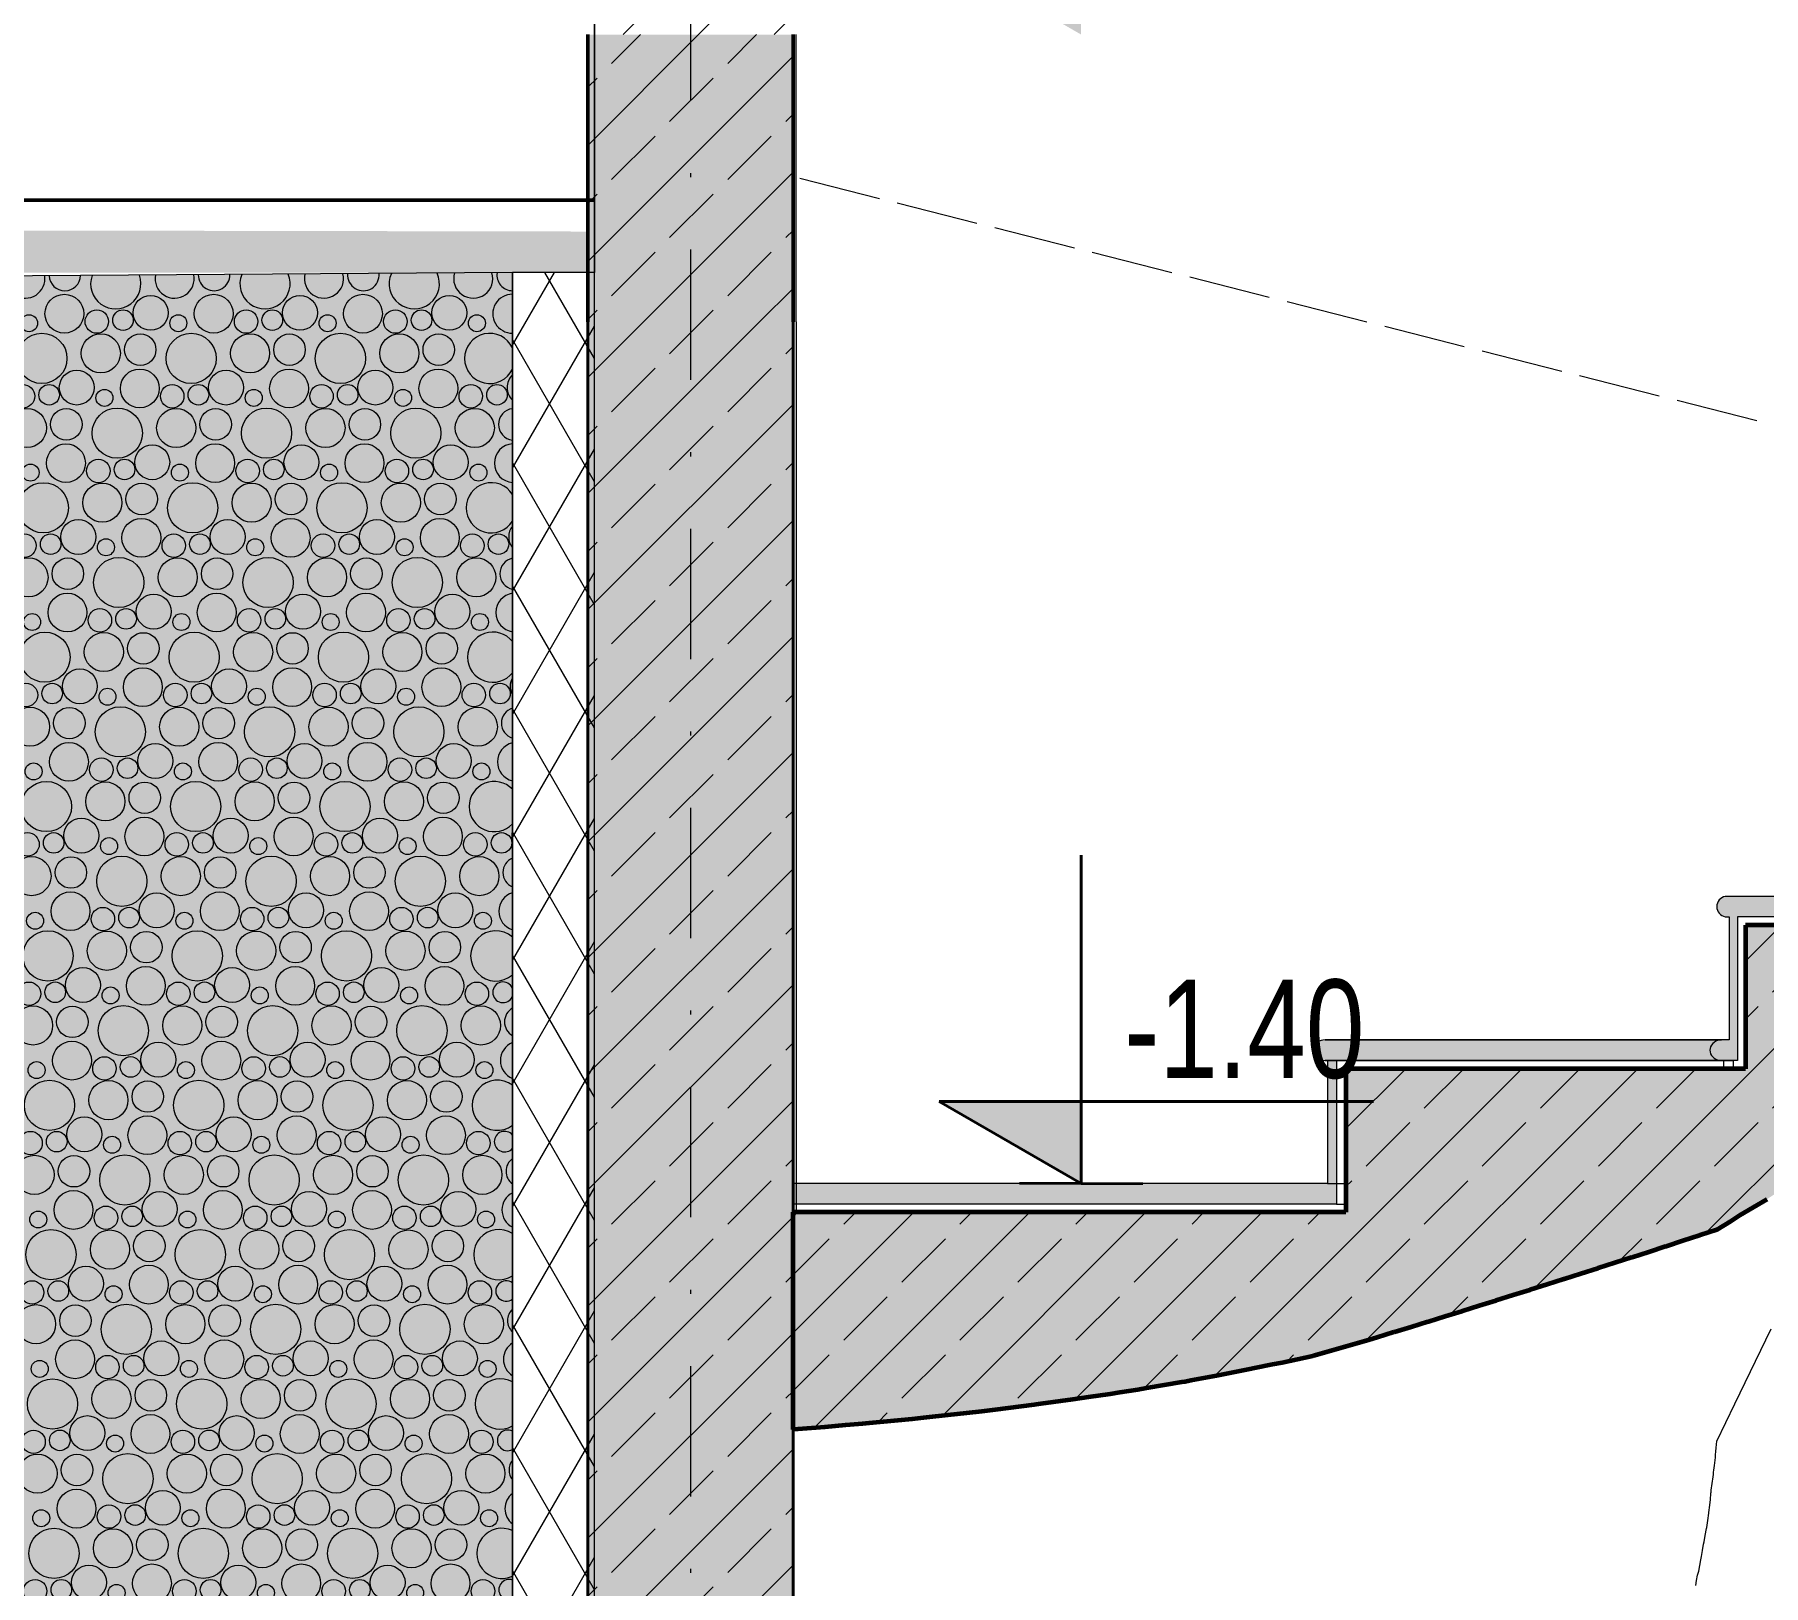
# Model space of a CAD drawing. Header units: millimetres. Extents: x -440 to 2671, y 0 to 297.
# Drawn here: x 79.94 to 122.06, y 121.48 to 159.28 of the extents above; entities that cross this region are included whole.
import ezdxf

# ---------------------------------------------------------------- set-up
doc = ezdxf.new("R2010")
doc.units = ezdxf.units.MM
doc.header["$MEASUREMENT"] = 0
doc.linetypes.add('- Осеви линии', pattern=[6.702778, 3.175, -1.763889, 0, -1.763889])
doc.linetypes.add('- Скирити линии', pattern=[2.45, 2, -0.45])
for name, color, linetype, lineweight, true_color in [('1', 7, 'Continuous', 13, 0x2b2b2b), ('168', 7, 'Continuous', 15, 0x5e5e5e), ('19', 7, 'Continuous', 0, 0xe4e4e4), ('29', 7, 'Continuous', 50, 0x111111), ('4', 7, 'Continuous', 20, 0x3e3e3e), ('61', 7, 'Continuous', 20, 0x6a6a6a), ('65', 7, 'Continuous', 20, 0x4e4e4e), ('87', 7, 'Continuous', 20, 0x6a6a6a), ('91', 7, 'Continuous', 13, 0x3b3b3b)]:
    doc.layers.add(name, color=color, linetype=linetype, lineweight=lineweight, true_color=true_color)
for name, color, linetype, lineweight in [('101', 253, 'Continuous', 15), ('13', 54, 'Continuous', 18), ('141', 7, 'Continuous', 35), ('164', 255, 'Continuous', 15), ('18', 9, 'Continuous', 15), ('21', 7, 'Continuous', 50), ('27', 7, 'Continuous', 40), ('47', 7, 'Continuous', 60)]:
    doc.layers.add(name, color=color, linetype=linetype, lineweight=lineweight)
doc.styles.add('GENERATED_STYLE_6', font='GOTHIC.TTF')
pattern_1 = [(45, (-1043.7373, 159.275), (-1.4142136, 1.4142136), []), (45, (-1044.4444, 159.9821), (-1.4142136, 1.4142136), [1.5, -0.5])]

# ---------------------------------------------------------------- blocks, each defined once
blk = doc.blocks.new('*X6')
at = {"layer": '101', "color": 253, "linetype": 'Continuous', "lineweight": 15}
for centre, radius in [((80.666, 152.472), 0.473), ((82.769, 152.494), 0.426), ((84.304, 152.472), 0.473), ((86.406, 152.494), 0.426), ((87.941, 152.472), 0.473), ((90.043, 152.494), 0.426), ((81.457, 152.281), 0.286), ((82.095, 152.316), 0.251), ((85.094, 152.281), 0.286), ((85.732, 152.316), 0.251), ((88.731, 152.281), 0.286), ((89.369, 152.316), 0.251), ((79.805, 152.24), 0.207), ((83.443, 152.24), 0.207), ((87.08, 152.24), 0.207), ((90.717, 152.24), 0.207), ((80.118, 151.383), 0.612), ((81.553, 151.508), 0.477), ((82.514, 151.596), 0.384), ((83.755, 151.383), 0.612), ((85.191, 151.508), 0.477), ((86.151, 151.596), 0.384), ((87.392, 151.383), 0.612), ((88.828, 151.508), 0.477), ((89.788, 151.596), 0.384), ((80.969, 150.674), 0.426), ((82.504, 150.652), 0.473), ((84.606, 150.674), 0.426), ((86.141, 150.652), 0.473), ((88.243, 150.674), 0.426), ((89.778, 150.652), 0.473), ((79.657, 150.461), 0.286), ((80.295, 150.497), 0.251), ((81.643, 150.42), 0.207), ((83.294, 150.461), 0.286), ((83.932, 150.497), 0.251), ((85.28, 150.42), 0.207), ((86.931, 150.461), 0.286), ((87.569, 150.497), 0.251), ((88.917, 150.42), 0.207), ((90.568, 150.461), 0.286), ((91.206, 150.497), 0.251), ((79.753, 149.688), 0.477), ((80.714, 149.776), 0.384), ((81.955, 149.563), 0.612), ((83.391, 149.688), 0.477), ((84.351, 149.776), 0.384), ((85.592, 149.563), 0.612), ((87.028, 149.688), 0.477), ((87.988, 149.776), 0.384), ((89.229, 149.563), 0.612), ((90.665, 149.688), 0.477), ((80.704, 148.832), 0.473), ((82.806, 148.854), 0.426), ((84.341, 148.832), 0.473), ((86.443, 148.854), 0.426), ((87.978, 148.832), 0.473), ((90.08, 148.854), 0.426), ((79.843, 148.6), 0.207), ((81.494, 148.641), 0.286), ((82.132, 148.677), 0.251), ((83.48, 148.6), 0.207), ((85.131, 148.641), 0.286), ((85.769, 148.677), 0.251), ((87.117, 148.6), 0.207), ((88.768, 148.641), 0.286), ((89.406, 148.677), 0.251), ((90.754, 148.6), 0.207), ((80.155, 147.743), 0.612), ((81.591, 147.868), 0.477), ((82.551, 147.956), 0.384), ((83.792, 147.743), 0.612), ((85.228, 147.868), 0.477), ((86.188, 147.956), 0.384), ((87.429, 147.743), 0.612), ((88.865, 147.868), 0.477), ((89.825, 147.956), 0.384), ((81.006, 147.034), 0.426), ((82.541, 147.012), 0.473), ((84.643, 147.034), 0.426), ((86.178, 147.012), 0.473), ((88.28, 147.034), 0.426), ((89.815, 147.012), 0.473), ((79.694, 146.821), 0.286), ((80.332, 146.857), 0.251), ((83.331, 146.821), 0.286), ((83.969, 146.857), 0.251), ((86.968, 146.821), 0.286), ((87.606, 146.857), 0.251), ((90.605, 146.821), 0.286), ((91.243, 146.857), 0.251), ((81.68, 146.78), 0.207), ((85.317, 146.78), 0.207), ((88.954, 146.78), 0.207), ((79.791, 146.048), 0.477), ((80.751, 146.136), 0.384), ((81.992, 145.923), 0.612), ((83.428, 146.048), 0.477), ((84.388, 146.136), 0.384), ((85.629, 145.923), 0.612), ((87.065, 146.048), 0.477), ((88.025, 146.136), 0.384), ((89.266, 145.923), 0.612), ((90.702, 146.048), 0.477), ((80.741, 145.192), 0.473), ((82.843, 145.214), 0.426), ((84.378, 145.192), 0.473), ((86.48, 145.214), 0.426), ((88.015, 145.192), 0.473), ((90.117, 145.214), 0.426), ((79.88, 144.96), 0.207), ((81.531, 145.001), 0.286), ((82.169, 145.037), 0.251), ((83.517, 144.96), 0.207), ((85.168, 145.001), 0.286), ((85.806, 145.037), 0.251), ((87.154, 144.96), 0.207), ((88.805, 145.001), 0.286), ((89.443, 145.037), 0.251), ((90.791, 144.96), 0.207), ((80.192, 144.103), 0.612), ((81.628, 144.228), 0.477), ((82.588, 144.316), 0.384), ((83.829, 144.103), 0.612), ((85.265, 144.228), 0.477), ((86.225, 144.316), 0.384), ((87.466, 144.103), 0.612), ((88.902, 144.228), 0.477), ((89.862, 144.316), 0.384), ((81.043, 143.394), 0.426), ((82.578, 143.372), 0.473), ((84.68, 143.394), 0.426), ((86.215, 143.372), 0.473), ((88.317, 143.394), 0.426), ((89.852, 143.372), 0.473), ((79.731, 143.181), 0.286), ((80.369, 143.217), 0.251), ((81.717, 143.14), 0.207), ((83.368, 143.181), 0.286), ((84.006, 143.217), 0.251), ((85.354, 143.14), 0.207), ((87.005, 143.181), 0.286), ((87.643, 143.217), 0.251), ((88.991, 143.14), 0.207), ((90.642, 143.181), 0.286), ((91.28, 143.217), 0.251), ((79.828, 142.408), 0.477), ((80.788, 142.496), 0.384), ((82.029, 142.283), 0.612), ((83.465, 142.408), 0.477), ((84.425, 142.496), 0.384), ((85.666, 142.283), 0.612), ((87.102, 142.408), 0.477), ((88.062, 142.496), 0.384), ((89.303, 142.283), 0.612), ((90.739, 142.408), 0.477), ((80.778, 141.552), 0.473), ((82.88, 141.574), 0.426), ((84.415, 141.552), 0.473), ((86.517, 141.574), 0.426), ((88.052, 141.552), 0.473), ((90.154, 141.574), 0.426), ((81.568, 141.361), 0.286), ((82.206, 141.397), 0.251), ((85.205, 141.361), 0.286), ((85.843, 141.397), 0.251), ((88.842, 141.361), 0.286), ((89.48, 141.397), 0.251), ((79.917, 141.32), 0.207), ((83.554, 141.32), 0.207), ((87.191, 141.32), 0.207), ((90.828, 141.32), 0.207), ((80.229, 140.463), 0.612), ((81.665, 140.588), 0.477), ((82.625, 140.676), 0.384), ((83.866, 140.463), 0.612), ((85.302, 140.588), 0.477), ((86.262, 140.676), 0.384), ((87.503, 140.463), 0.612), ((88.939, 140.588), 0.477), ((89.899, 140.676), 0.384), ((81.08, 139.754), 0.426), ((82.615, 139.732), 0.473), ((84.717, 139.754), 0.426), ((86.252, 139.732), 0.473), ((88.354, 139.754), 0.426), ((89.889, 139.732), 0.473), ((79.768, 139.541), 0.286), ((80.406, 139.577), 0.251), ((81.754, 139.5), 0.207), ((83.405, 139.541), 0.286), ((84.043, 139.577), 0.251), ((85.391, 139.5), 0.207), ((87.042, 139.541), 0.286), ((87.68, 139.577), 0.251), ((89.028, 139.5), 0.207), ((90.679, 139.541), 0.286), ((91.318, 139.577), 0.251), ((79.865, 138.768), 0.477), ((80.825, 138.856), 0.384), ((82.066, 138.643), 0.612), ((83.502, 138.768), 0.477), ((84.462, 138.856), 0.384), ((85.703, 138.643), 0.612), ((87.139, 138.768), 0.477), ((88.099, 138.856), 0.384), ((89.34, 138.643), 0.612), ((90.776, 138.768), 0.477), ((80.815, 137.912), 0.473), ((82.917, 137.934), 0.426), ((84.452, 137.912), 0.473), ((86.554, 137.934), 0.426), ((88.089, 137.912), 0.473), ((90.191, 137.934), 0.426), ((79.954, 137.68), 0.207), ((81.605, 137.721), 0.286), ((82.243, 137.757), 0.251), ((83.591, 137.68), 0.207), ((85.242, 137.721), 0.286), ((85.88, 137.757), 0.251), ((87.228, 137.68), 0.207), ((88.879, 137.721), 0.286), ((89.518, 137.757), 0.251), ((90.865, 137.68), 0.207), ((80.266, 136.823), 0.612), ((81.702, 136.948), 0.477), ((82.662, 137.036), 0.384), ((83.903, 136.823), 0.612), ((85.339, 136.948), 0.477), ((86.299, 137.036), 0.384), ((87.54, 136.823), 0.612), ((88.976, 136.948), 0.477), ((89.936, 137.036), 0.384), ((81.117, 136.114), 0.426), ((82.652, 136.092), 0.473), ((84.754, 136.114), 0.426), ((86.289, 136.092), 0.473), ((88.391, 136.114), 0.426), ((89.926, 136.092), 0.473), ((79.805, 135.901), 0.286), ((80.443, 135.937), 0.251), ((81.791, 135.86), 0.207), ((83.442, 135.901), 0.286), ((84.08, 135.937), 0.251), ((85.428, 135.86), 0.207), ((87.079, 135.901), 0.286), ((87.718, 135.937), 0.251), ((89.065, 135.86), 0.207), ((90.716, 135.901), 0.286), ((79.902, 135.128), 0.477), ((80.862, 135.216), 0.384), ((82.103, 135.003), 0.612), ((83.539, 135.128), 0.477), ((84.499, 135.216), 0.384), ((85.74, 135.003), 0.612), ((87.176, 135.128), 0.477), ((88.136, 135.216), 0.384), ((89.377, 135.003), 0.612), ((90.813, 135.128), 0.477), ((80.852, 134.272), 0.473), ((81.642, 134.081), 0.286), ((82.28, 134.117), 0.251), ((82.954, 134.294), 0.426), ((84.489, 134.272), 0.473), ((85.279, 134.081), 0.286), ((85.918, 134.117), 0.251), ((86.591, 134.294), 0.426), ((88.126, 134.272), 0.473), ((88.916, 134.081), 0.286), ((89.555, 134.117), 0.251), ((90.228, 134.294), 0.426), ((79.991, 134.04), 0.207), ((83.628, 134.04), 0.207), ((87.265, 134.04), 0.207), ((90.902, 134.04), 0.207), ((80.303, 133.183), 0.612), ((81.739, 133.308), 0.477), ((82.699, 133.396), 0.384), ((83.94, 133.183), 0.612), ((85.376, 133.308), 0.477), ((86.336, 133.396), 0.384), ((87.577, 133.183), 0.612), ((89.013, 133.308), 0.477), ((89.973, 133.396), 0.384), ((81.154, 132.474), 0.426), ((82.689, 132.453), 0.473), ((84.791, 132.474), 0.426), ((86.326, 132.453), 0.473), ((88.428, 132.474), 0.426), ((89.963, 132.453), 0.473), ((79.842, 132.261), 0.286), ((80.48, 132.297), 0.251), ((81.828, 132.22), 0.207), ((83.479, 132.261), 0.286), ((84.118, 132.297), 0.251), ((85.465, 132.22), 0.207), ((87.116, 132.261), 0.286), ((87.755, 132.297), 0.251), ((89.102, 132.22), 0.207), ((90.753, 132.261), 0.286), ((79.939, 131.488), 0.477), ((80.899, 131.576), 0.384), ((82.14, 131.363), 0.612), ((83.576, 131.488), 0.477), ((84.536, 131.576), 0.384), ((85.777, 131.363), 0.612), ((87.213, 131.488), 0.477), ((88.173, 131.576), 0.384), ((89.414, 131.363), 0.612), ((90.85, 131.488), 0.477), ((80.889, 130.633), 0.473), ((82.991, 130.654), 0.426), ((84.526, 130.633), 0.473), ((86.628, 130.654), 0.426), ((88.163, 130.633), 0.473), ((90.265, 130.654), 0.426), ((80.028, 130.4), 0.207), ((81.679, 130.441), 0.286), ((82.318, 130.477), 0.251), ((83.665, 130.4), 0.207), ((85.316, 130.441), 0.286), ((85.955, 130.477), 0.251), ((87.302, 130.4), 0.207), ((88.953, 130.441), 0.286), ((89.592, 130.477), 0.251), ((90.939, 130.4), 0.207), ((80.34, 129.543), 0.612), ((83.977, 129.543), 0.612), ((87.614, 129.543), 0.612), ((81.776, 129.668), 0.477), ((82.736, 129.756), 0.384), ((85.413, 129.668), 0.477), ((86.373, 129.756), 0.384), ((89.05, 129.668), 0.477), ((90.01, 129.756), 0.384), ((79.879, 128.622), 0.286), ((80.518, 128.657), 0.251), ((81.191, 128.834), 0.426), ((82.726, 128.813), 0.473), ((83.516, 128.622), 0.286), ((84.155, 128.657), 0.251), ((84.828, 128.834), 0.426), ((86.363, 128.813), 0.473), ((87.153, 128.622), 0.286), ((87.792, 128.657), 0.251), ((88.465, 128.834), 0.426), ((90, 128.813), 0.473), ((90.79, 128.622), 0.286), ((81.865, 128.58), 0.207), ((85.502, 128.58), 0.207), ((89.139, 128.58), 0.207), ((79.976, 127.848), 0.477), ((80.936, 127.936), 0.384), ((82.177, 127.724), 0.612), ((83.613, 127.848), 0.477), ((84.573, 127.936), 0.384), ((85.814, 127.724), 0.612), ((87.25, 127.848), 0.477), ((88.21, 127.936), 0.384), ((89.451, 127.724), 0.612), ((90.887, 127.848), 0.477), ((80.926, 126.993), 0.473), ((83.028, 127.014), 0.426), ((84.563, 126.993), 0.473), ((86.665, 127.014), 0.426), ((88.2, 126.993), 0.473), ((90.302, 127.014), 0.426), ((80.065, 126.76), 0.207), ((81.716, 126.802), 0.286), ((82.355, 126.837), 0.251), ((83.702, 126.76), 0.207), ((85.353, 126.802), 0.286), ((85.992, 126.837), 0.251), ((87.339, 126.76), 0.207), ((88.99, 126.802), 0.286), ((89.629, 126.837), 0.251), ((90.976, 126.76), 0.207), ((80.377, 125.904), 0.612), ((81.813, 126.028), 0.477), ((82.773, 126.116), 0.384), ((84.014, 125.904), 0.612), ((85.45, 126.028), 0.477), ((86.41, 126.116), 0.384), ((87.651, 125.904), 0.612), ((89.087, 126.028), 0.477), ((90.047, 126.116), 0.384), ((81.228, 125.194), 0.426), ((82.763, 125.173), 0.473), ((84.865, 125.194), 0.426), ((86.4, 125.173), 0.473), ((88.502, 125.194), 0.426), ((90.037, 125.173), 0.473), ((79.916, 124.982), 0.286), ((80.555, 125.017), 0.251), ((81.902, 124.94), 0.207), ((83.553, 124.982), 0.286), ((84.192, 125.017), 0.251), ((85.539, 124.94), 0.207), ((87.19, 124.982), 0.286), ((87.829, 125.017), 0.251), ((89.176, 124.94), 0.207), ((90.828, 124.982), 0.286), ((80.013, 124.208), 0.477), ((80.973, 124.296), 0.384), ((82.214, 124.084), 0.612), ((83.65, 124.208), 0.477), ((84.61, 124.296), 0.384), ((85.851, 124.084), 0.612), ((87.287, 124.208), 0.477), ((88.247, 124.296), 0.384), ((89.489, 124.084), 0.612), ((90.924, 124.208), 0.477), ((80.963, 123.353), 0.473), ((81.753, 123.162), 0.286), ((82.392, 123.197), 0.251), ((83.065, 123.374), 0.426), ((84.6, 123.353), 0.473), ((85.39, 123.162), 0.286), ((86.029, 123.197), 0.251), ((86.702, 123.374), 0.426), ((88.237, 123.353), 0.473), ((89.028, 123.162), 0.286), ((89.666, 123.197), 0.251), ((90.34, 123.374), 0.426), ((80.102, 123.12), 0.207), ((83.739, 123.12), 0.207), ((87.376, 123.12), 0.207), ((91.013, 123.12), 0.207), ((80.414, 122.264), 0.612), ((81.85, 122.388), 0.477), ((82.81, 122.476), 0.384), ((84.051, 122.264), 0.612), ((85.487, 122.388), 0.477), ((86.447, 122.476), 0.384), ((87.689, 122.264), 0.612), ((89.124, 122.388), 0.477), ((90.085, 122.476), 0.384), ((81.265, 121.554), 0.426), ((82.8, 121.533), 0.473), ((84.902, 121.554), 0.426), ((86.437, 121.533), 0.473), ((88.54, 121.554), 0.426), ((90.074, 121.533), 0.473), ((79.953, 121.342), 0.286), ((80.592, 121.377), 0.251), ((81.939, 121.3), 0.207), ((83.59, 121.342), 0.286), ((84.229, 121.377), 0.251), ((85.576, 121.3), 0.207), ((87.228, 121.342), 0.286), ((87.866, 121.377), 0.251), ((89.213, 121.3), 0.207), ((90.865, 121.342), 0.286)]:
    blk.add_circle(centre, radius, dxfattribs=at)
for centre, radius, start, end in [((79.716, 153.328), 0.477, 172.3089, 8.4674), ((80.677, 153.416), 0.384, 182.5738, 358.2024), ((81.918, 153.203), 0.612, 160.6696, 20.1066), ((83.353, 153.328), 0.477, 169.3077, 11.4685), ((84.314, 153.416), 0.384, 178.8928, 1.8835), ((85.555, 153.203), 0.612, 158.2, 22.5762), ((86.991, 153.328), 0.477, 166.2754, 14.5009), ((87.951, 153.416), 0.384, 175.2055, 5.5707), ((89.192, 153.203), 0.612, 155.6862, 25.09), ((90.628, 153.328), 0.477, 163.2021, 17.5741), ((91.588, 153.416), 0.384, 171.4966, 269.3687), ((91.578, 152.472), 0.473, 89.2775, 270.7225), ((91.029, 151.383), 0.612, 25.0195, 334.9805), ((91.88, 150.674), 0.426, 134.1415, 225.8585), ((91.625, 149.776), 0.384, 96.1817, 263.8183), ((91.615, 148.832), 0.473, 93.7705, 266.2295), ((91.066, 147.743), 0.612, 32.2643, 327.7357), ((91.917, 147.034), 0.426, 141.5882, 218.4118), ((91.662, 146.136), 0.384, 101.7913, 258.2087), ((91.652, 145.192), 0.473, 98.2869, 261.7131), ((91.103, 144.103), 0.612, 38.277, 321.723), ((91.954, 143.394), 0.426, 150.5398, 209.4602), ((91.699, 142.496), 0.384, 107.5184, 252.4816), ((91.689, 141.552), 0.473, 102.856, 257.144), ((91.14, 140.463), 0.612, 43.5764, 316.4236), ((91.991, 139.754), 0.426, 163.3015, 196.6985), ((91.736, 138.856), 0.384, 113.433, 246.567), ((91.726, 137.912), 0.473, 107.5099, 252.4901), ((91.177, 136.823), 0.612, 48.4031, 311.5969), ((91.355, 135.937), 0.251, 23.9859, 336.0141), ((91.773, 135.216), 0.384, 119.6263, 240.3737), ((91.763, 134.272), 0.473, 112.2867, 247.7133), ((91.214, 133.183), 0.612, 52.8922, 307.1078), ((91.392, 132.297), 0.251, 40.0239, 319.9761), ((91.81, 131.576), 0.384, 126.2285, 233.7715), ((91.8, 130.633), 0.473, 117.2331, 242.7669), ((91.251, 129.543), 0.612, 57.1291, 302.8709), ((91.429, 128.657), 0.251, 51.8365, 308.1635), ((91.847, 127.936), 0.384, 133.446, 226.554), ((91.837, 126.993), 0.473, 122.4105, 237.5895), ((91.289, 125.904), 0.612, 61.1723, 298.8277), ((91.466, 125.017), 0.251, 61.9632, 298.0368), ((91.885, 124.296), 0.384, 141.6593, 218.3407), ((91.874, 123.353), 0.473, 127.9049, 232.0951), ((91.326, 122.264), 0.612, 65.0638, 294.9362), ((91.503, 121.377), 0.251, 71.2058, 288.7942)]:
    blk.add_arc(centre, radius, start, end, dxfattribs=at)

msp = doc.modelspace()

# ---------------------------------------------------------------- hatches: boundary and pattern name
at = {"linetype": 'Continuous', "lineweight": 0, "true_color": 0x000000}
for points in [[(105.438, 159.275), (105.438, 161.275), (101.978, 161.275)], [(93.603, 154.475), (41.424, 154.57), (41.424, 153.475), (93.584, 153.475)], [(105.438, 131.275), (105.438, 133.275), (101.978, 133.275)]]:
    msp.add_hatch(color=18, dxfattribs=at).paths.add_polyline_path(points)
at = {"layer": '1', "linetype": 'Continuous', "lineweight": 13, "true_color": 0x2b2b2b}
h = msp.add_hatch(dxfattribs=at)
h.set_pattern_fill('1_СТОМАНОБЕТОН_0001', color=250, style=0, pattern_type=2)
h.set_pattern_definition(pattern_1)
h.paths.add_polyline_path([(98.419, 159.275), (93.419, 159.275), (93.419, 152.275), (98.419, 152.275)])
h = msp.add_hatch(dxfattribs=at)
h.set_pattern_fill('1_СТОМАНОБЕТОН_0001', color=250, style=0, pattern_type=2)
h.set_pattern_definition(pattern_1)
h.paths.add_polyline_path([(98.413, 130.575), (98.413, 125.281), (98.538, 125.29), (99.196, 125.341), (99.694, 125.385), (100.112, 125.42), (100.274, 125.434), (101.323, 125.538), (101.601, 125.569), (102.265, 125.64), (102.344, 125.648), (103.022, 125.725), (103.341, 125.762), (104.296, 125.885), (104.346, 125.892), (104.454, 125.907), (105.236, 126.012), (105.615, 126.068), (106.146, 126.146), (106.385, 126.186), (106.821, 126.253), (107.034, 126.286), (107.894, 126.433), (107.968, 126.446), (108.109, 126.474), (108.733, 126.588), (109.06, 126.654), (109.545, 126.749), (109.665, 126.775), (110.102, 126.864), (110.339, 126.911), (111.082, 127.072), (111.096, 127.075), (111.759, 127.265), (111.78, 127.272), (112.442, 127.462), (112.545, 127.494), (112.652, 127.527), (113.059, 127.651), (113.072, 127.655), (113.479, 127.78), (113.886, 127.905), (113.9, 127.909), (114.307, 128.033), (114.714, 128.161), (114.727, 128.166), (115.134, 128.294), (115.541, 128.421), (115.554, 128.426), (115.962, 128.553), (116.369, 128.681), (116.382, 128.686), (116.789, 128.813), (117.196, 128.942), (117.209, 128.946), (117.616, 129.074), (118.024, 129.205), (118.037, 129.21), (118.444, 129.341), (118.851, 129.472), (118.864, 129.476), (119.271, 129.607), (119.678, 129.741), (119.692, 129.745), (120.099, 129.878), (120.506, 130.013), (120.519, 130.017), (120.926, 130.152), (121.259, 130.349), (121.477, 130.495), (122.143, 130.891), (122.361, 131.036), (122.694, 131.234), (122.743, 131.255), (122.774, 131.27), (122.823, 131.291), (123.22, 131.525), (123.481, 131.69), (123.878, 131.923), (124.178, 132.102), (124.375, 132.227), (124.675, 132.406), (124.873, 132.532), (125.004, 132.617), (125.202, 132.743), (125.701, 133.062), (126.028, 133.276), (126.526, 133.594), (126.799, 133.764), (128.12, 134.643), (128.393, 134.813), (128.666, 134.988), (129.987, 135.863), (130.26, 136.038), (130.532, 136.215), (131.853, 137.078), (132.126, 137.254), (132.399, 137.43), (133.72, 138.281), (133.993, 138.456), (134.266, 138.63), (135.587, 139.472), (135.86, 139.646), (136.132, 139.819), (137.453, 140.653), (137.726, 140.826), (137.999, 140.998), (139.32, 141.827), (139.593, 141.999), (139.866, 142.17), (141.187, 142.997), (141.46, 143.168), (141.732, 143.339), (143.053, 144.165), (143.326, 144.335), (143.599, 144.506), (144.92, 145.332), (145.193, 145.502), (145.466, 145.673), (146.787, 146.499), (147.06, 146.669), (147.332, 146.839), (148.653, 147.665), (148.926, 147.836), (149.199, 148.006), (150.52, 148.832), (150.793, 149.002), (151.066, 149.173), (152.387, 149.998), (152.66, 150.169), (152.932, 150.339), (154.253, 151.165), (154.526, 151.336), (154.526, 155.075), (149.626, 155.075), (149.626, 151.575), (144.026, 151.575), (144.026, 148.075), (138.426, 148.075), (138.426, 144.575), (132.826, 144.575), (132.826, 141.075), (127.226, 141.075), (127.226, 137.575), (121.626, 137.575), (121.626, 134.075), (111.89, 134.075), (111.89, 130.575)])
h = msp.add_hatch(dxfattribs=at)
h.set_pattern_fill('1_СТОМАНОБЕТОН_0001', color=250, style=0, pattern_type=2)
h.set_pattern_definition(pattern_1)
h.paths.add_polyline_path([(98.419, 152.275), (93.419, 152.275), (93.419, 96.275), (98.419, 96.275)])
at = {"layer": '13', "linetype": 'Continuous', "lineweight": 18}
h = msp.add_hatch(dxfattribs=at)
h.set_pattern_fill('INSULATION_BATT__0001', color=54, style=0, pattern_type=2)
h.set_pattern_definition([(60, (-1043.7373, 159.275), (-1.2990381, 0.75), []), (120, (-1043.7373, 159.275), (1.2990381, 0.75), [])])
h.paths.add_polyline_path([(93.583, 153.475), (91.584, 153.475), (91.584, 87.275), (93.584, 87.275), (93.584, 162.275)])
at = {"layer": '168', "linetype": 'Continuous', "lineweight": 15, "true_color": 0x5e5e5e}
h = msp.add_hatch(dxfattribs=at)
h.set_pattern_fill('COMMON_BRICK_0001', color=251, style=0, pattern_type=2)
h.set_pattern_definition([(45, (-1043.7373, 159.275), (-0.9192388, 0.9192388), [])])
h.paths.add_polyline_path([(98.419, 210.275), (93.419, 210.275), (93.419, 159.275), (98.419, 159.275)])
at = {"layer": '18', "linetype": 'Continuous', "lineweight": 15}
for points in [[(98.419, 159.275), (93.419, 159.275), (93.419, 152.275), (98.419, 152.275)], [(98.413, 130.575), (98.413, 125.281), (98.538, 125.29), (99.196, 125.341), (99.694, 125.385), (100.112, 125.42), (100.274, 125.434), (101.323, 125.538), (101.601, 125.569), (102.265, 125.64), (102.344, 125.648), (103.022, 125.725), (103.341, 125.762), (104.296, 125.885), (104.346, 125.892), (104.454, 125.907), (105.236, 126.012), (105.615, 126.068), (106.146, 126.146), (106.385, 126.186), (106.821, 126.253), (107.034, 126.286), (107.894, 126.433), (107.968, 126.446), (108.109, 126.474), (108.733, 126.588), (109.06, 126.654), (109.545, 126.749), (109.665, 126.775), (110.102, 126.864), (110.339, 126.911), (111.082, 127.072), (111.096, 127.075), (111.759, 127.265), (111.78, 127.272), (112.442, 127.462), (112.545, 127.494), (112.652, 127.527), (113.059, 127.651), (113.072, 127.655), (113.479, 127.78), (113.886, 127.905), (113.9, 127.909), (114.307, 128.033), (114.714, 128.161), (114.727, 128.166), (115.134, 128.294), (115.541, 128.421), (115.554, 128.426), (115.962, 128.553), (116.369, 128.681), (116.382, 128.686), (116.789, 128.813), (117.196, 128.942), (117.209, 128.946), (117.616, 129.074), (118.024, 129.205), (118.037, 129.21), (118.444, 129.341), (118.851, 129.472), (118.864, 129.476), (119.271, 129.607), (119.678, 129.741), (119.692, 129.745), (120.099, 129.878), (120.506, 130.013), (120.519, 130.017), (120.926, 130.152), (121.259, 130.349), (121.477, 130.495), (122.143, 130.891), (122.361, 131.036), (122.694, 131.234), (122.743, 131.255), (122.774, 131.27), (122.823, 131.291), (123.22, 131.525), (123.481, 131.69), (123.878, 131.923), (124.178, 132.102), (124.375, 132.227), (124.675, 132.406), (124.873, 132.532), (125.004, 132.617), (125.202, 132.743), (125.701, 133.062), (126.028, 133.276), (126.526, 133.594), (126.799, 133.764), (128.12, 134.643), (128.393, 134.813), (128.666, 134.988), (129.987, 135.863), (130.26, 136.038), (130.532, 136.215), (131.853, 137.078), (132.126, 137.254), (132.399, 137.43), (133.72, 138.281), (133.993, 138.456), (134.266, 138.63), (135.587, 139.472), (135.86, 139.646), (136.132, 139.819), (137.453, 140.653), (137.726, 140.826), (137.999, 140.998), (139.32, 141.827), (139.593, 141.999), (139.866, 142.17), (141.187, 142.997), (141.46, 143.168), (141.732, 143.339), (143.053, 144.165), (143.326, 144.335), (143.599, 144.506), (144.92, 145.332), (145.193, 145.502), (145.466, 145.673), (146.787, 146.499), (147.06, 146.669), (147.332, 146.839), (148.653, 147.665), (148.926, 147.836), (149.199, 148.006), (150.52, 148.832), (150.793, 149.002), (151.066, 149.173), (152.387, 149.998), (152.66, 150.169), (152.932, 150.339), (154.253, 151.165), (154.526, 151.336), (154.526, 155.075), (149.626, 155.075), (149.626, 151.575), (144.026, 151.575), (144.026, 148.075), (138.426, 148.075), (138.426, 144.575), (132.826, 144.575), (132.826, 141.075), (127.226, 141.075), (127.226, 137.575), (121.626, 137.575), (121.626, 134.075), (111.89, 134.075), (111.89, 130.575)], [(98.419, 152.275), (93.419, 152.275), (93.419, 96.275), (98.419, 96.275)]]:
    msp.add_hatch(color=9, dxfattribs=at).paths.add_polyline_path(points)
at = {"layer": '19', "linetype": 'Continuous', "lineweight": 0, "true_color": 0xe4e4e4}
for points in [[(82.184, 96.275), (91.584, 96.275), (91.584, 153.475), (71.699, 153.34)], [(127.026, 137.775), (127.026, 138.275), (121.176, 138.275), (121.133, 138.271), (121.091, 138.26), (121.051, 138.242), (121.015, 138.217), (120.985, 138.186), (120.96, 138.15), (120.941, 138.111), (120.93, 138.068), (120.926, 138.025), (120.93, 137.982), (120.941, 137.939), (120.96, 137.9), (120.985, 137.864), (121.015, 137.833), (121.051, 137.808), (121.091, 137.79), (121.133, 137.779), (121.176, 137.775)], [(121.226, 137.775), (121.226, 134.775), (121.426, 134.775), (121.426, 137.775)], [(111.101, 134.568), (111.096, 134.525), (111.101, 134.482), (111.114, 134.439), (111.134, 134.4), (111.163, 134.364), (111.198, 134.333), (111.238, 134.308), (111.283, 134.29), (111.331, 134.279), (111.38, 134.275), (121.426, 134.275), (121.426, 134.775), (111.38, 134.775), (111.331, 134.771), (111.283, 134.76), (111.238, 134.742), (111.198, 134.717), (111.163, 134.686), (111.134, 134.65), (111.114, 134.611)], [(111.437, 134.275), (111.437, 131.275), (111.663, 131.275), (111.663, 134.275)], [(111.663, 131.275), (98.413, 131.275), (98.413, 130.775), (111.663, 130.775)]]:
    msp.add_hatch(color=254, dxfattribs=at).paths.add_polyline_path(points)

# ---------------------------------------------------------------- linework, layer by layer
at = {"layer": '1', "color": 250, "linetype": 'Continuous', "lineweight": 13, "true_color": 0x2b2b2b, "flags": 128}
msp.add_lwpolyline([(93.583, 153.475), (91.584, 153.475), (91.584, 87.275), (93.584, 87.275), (93.584, 162.275)], close=True, dxfattribs=at)
at = {"layer": '101', "color": 253, "linetype": 'Continuous', "lineweight": 15}
for p, q in [((121.226, 137.775), (121.226, 134.775)), ((121.426, 137.775), (121.426, 134.775)), ((127.026, 137.775), (121.426, 137.775)), ((111.38, 134.775), (121.042, 134.775)), ((120.763, 134.568), (120.759, 134.525)), ((120.759, 134.525), (120.763, 134.482)), ((120.776, 134.611), (120.763, 134.568)), ((120.763, 134.482), (120.776, 134.439)), ((120.797, 134.65), (120.776, 134.611)), ((120.776, 134.439), (120.797, 134.4)), ((120.825, 134.686), (120.797, 134.65)), ((120.797, 134.4), (120.825, 134.364)), ((120.86, 134.717), (120.825, 134.686)), ((120.901, 134.742), (120.86, 134.717)), ((120.945, 134.76), (120.901, 134.742)), ((120.993, 134.771), (120.945, 134.76)), ((121.042, 134.775), (120.993, 134.771)), ((121.426, 134.775), (121.426, 134.275)), ((121.042, 134.275), (111.38, 134.275)), ((111.437, 134.275), (111.437, 131.275)), ((111.437, 134.275), (121.099, 134.275)), ((111.663, 134.275), (111.663, 131.275)), ((111.663, 134.275), (121.326, 134.275)), ((121.426, 134.275), (111.663, 134.275)), ((120.825, 134.364), (120.86, 134.333)), ((120.86, 134.333), (120.901, 134.308)), ((120.901, 134.308), (120.945, 134.29)), ((120.945, 134.29), (120.993, 134.279)), ((120.993, 134.279), (121.042, 134.275)), ((121.099, 134.075), (121.099, 134.275)), ((121.326, 134.275), (121.326, 134.075)), ((98.413, 131.275), (98.413, 130.775)), ((111.437, 131.275), (98.413, 131.275)), ((111.437, 131.275), (111.89, 131.275)), ((111.663, 131.275), (111.663, 130.775)), ((111.663, 130.775), (98.413, 130.775)), ((111.663, 130.775), (111.89, 130.775)), ((120.413, 129.983), (120.413, 129.982))]:
    msp.add_line(p, q, dxfattribs=at)
at = {"layer": '101', "color": 253, "linetype": 'Continuous', "lineweight": 15, "flags": 128}
msp.add_lwpolyline([(82.184, 96.275), (91.584, 96.275), (91.584, 153.475), (71.699, 153.34)], close=True, dxfattribs=at)
for points in [[(126.826, 138.275), (121.176, 138.275), (121.133, 138.271), (121.091, 138.26), (121.051, 138.242), (121.015, 138.217), (120.985, 138.186), (120.96, 138.15), (120.941, 138.111), (120.93, 138.068), (120.926, 138.025), (120.93, 137.982), (120.941, 137.939), (120.96, 137.9), (120.985, 137.864), (121.015, 137.833), (121.051, 137.808), (121.091, 137.79), (121.133, 137.779), (121.176, 137.775), (121.226, 137.775)], [(121.226, 134.775), (111.38, 134.775), (111.331, 134.771), (111.283, 134.76), (111.238, 134.742), (111.198, 134.717), (111.163, 134.686), (111.134, 134.65), (111.114, 134.611), (111.101, 134.568), (111.096, 134.525), (111.101, 134.482), (111.114, 134.439), (111.134, 134.4), (111.163, 134.364), (111.198, 134.333), (111.238, 134.308), (111.283, 134.29), (111.331, 134.279), (111.38, 134.275), (111.437, 134.275)]]:
    msp.add_lwpolyline(points, dxfattribs=at)
at = {"layer": '141', "color": 7, "linetype": 'Continuous', "lineweight": 35}
for q in [(103.938, 131.275), (106.938, 131.275)]:
    msp.add_line((105.438, 131.275), q, dxfattribs=at)
at = {"layer": '164', "color": 255, "linetype": 'Continuous', "lineweight": 15}
msp.add_line((98.499, 152.275), (98.499, 159.275), dxfattribs=at)
at = {"layer": '21', "color": 7, "linetype": 'Continuous', "lineweight": 50, "flags": 128}
msp.add_lwpolyline([(93.584, 155.24), (41.424, 155.24)], dxfattribs=at)
at = {"layer": '27', "color": 7, "linetype": 'Continuous', "lineweight": 40}
for p, q in [((93.419, 152.275), (93.419, 96.275)), ((98.419, 152.275), (98.419, 96.275)), ((105.438, 131.275), (105.438, 139.275)), ((105.438, 131.275), (101.978, 133.275)), ((101.978, 133.275), (105.438, 133.275)), ((105.438, 133.275), (112.564, 133.275))]:
    msp.add_line(p, q, dxfattribs=at)
at = {"layer": '29', "linetype": 'Continuous', "lineweight": 50}
for p, q in [((93.419, 159.275), (93.419, 152.275)), ((98.419, 159.275), (98.419, 152.275))]:
    msp.add_line(p, q, dxfattribs=at)
at = {"layer": '4', "color": 250, "linetype": '- Осеви линии', "lineweight": 20, "true_color": 0x3e3e3e}
msp.add_line((95.919, 249.275), (95.919, 69.275), dxfattribs=at)
msp.add_line((95.919, 249.275), (95.919, 69.275), dxfattribs=at)
msp.add_line((95.919, 249.275), (95.919, 69.275), dxfattribs=at)
at = {"layer": '47', "color": 7, "linetype": 'Continuous', "lineweight": 60}
for p, q in [((121.626, 137.575), (121.626, 134.075)), ((127.226, 137.575), (121.626, 137.575)), ((111.89, 134.075), (111.89, 130.575)), ((121.626, 134.075), (111.89, 134.075)), ((98.413, 130.575), (98.413, 125.281)), ((111.89, 130.575), (98.413, 130.575))]:
    msp.add_line(p, q, dxfattribs=at)
at = {"layer": '47', "color": 7, "linetype": 'Continuous', "lineweight": 60, "flags": 128}
msp.add_lwpolyline([(122.143, 130.891), (121.477, 130.495), (121.259, 130.349), (120.926, 130.152), (120.519, 130.017), (120.506, 130.013), (120.099, 129.878), (119.692, 129.745), (119.678, 129.741), (119.271, 129.607), (118.864, 129.476), (118.851, 129.472), (118.444, 129.341), (118.037, 129.21), (118.024, 129.205), (117.616, 129.074), (117.209, 128.946), (117.196, 128.942), (116.789, 128.813), (116.382, 128.686), (116.369, 128.681), (115.962, 128.553), (115.554, 128.426), (115.541, 128.421), (115.134, 128.294), (114.727, 128.166), (114.714, 128.161), (114.307, 128.033), (113.9, 127.909), (113.886, 127.905), (113.479, 127.78), (113.072, 127.655), (113.059, 127.651), (112.652, 127.527), (112.549, 127.495), (112.442, 127.462), (111.78, 127.272), (111.759, 127.265), (111.096, 127.075), (111.082, 127.072), (110.339, 126.911), (110.102, 126.864), (109.665, 126.775), (109.545, 126.749), (109.06, 126.654), (108.733, 126.588), (108.109, 126.474), (107.968, 126.446), (107.894, 126.433), (107.034, 126.286), (106.821, 126.253), (106.385, 126.186), (106.146, 126.146), (105.615, 126.068), (105.236, 126.012), (104.454, 125.907), (104.346, 125.892), (104.296, 125.885), (103.341, 125.762), (103.022, 125.725), (102.344, 125.648), (102.265, 125.64), (101.601, 125.569), (101.323, 125.538), (100.274, 125.434), (100.112, 125.42), (99.694, 125.385), (99.196, 125.341), (98.538, 125.29), (98.413, 125.281)], dxfattribs=at)
at = {"layer": '61', "color": 251, "linetype": '- Скирити линии', "lineweight": 20, "true_color": 0x6a6a6a, "flags": 128}
msp.add_lwpolyline([(98.584, 155.775), (333.584, 96.275)], dxfattribs=at)
at = {"layer": '87', "color": 251, "linetype": 'Continuous', "lineweight": 20, "true_color": 0x6a6a6a}
for p, q in [((98.499, 152.275), (98.499, 130.575)), ((98.499, 125.287), (98.499, 125.288))]:
    msp.add_line(p, q, dxfattribs=at)
msp.add_point((98.499, 125.287), dxfattribs=at)
at = {"layer": '91', "color": 250, "linetype": 'Continuous', "lineweight": 13, "true_color": 0x3b3b3b}
for p, q in [((121.368, 125.912), (122.252, 127.736)), ((120.926, 124.999), (121.368, 125.912)), ((120.898, 124.667), (120.905, 124.75)), ((120.905, 124.75), (120.912, 124.833)), ((120.912, 124.833), (120.919, 124.916)), ((120.919, 124.916), (120.926, 124.999)), ((120.849, 124.239), (120.856, 124.293)), ((120.856, 124.293), (120.863, 124.348)), ((120.863, 124.348), (120.87, 124.402)), ((120.87, 124.402), (120.877, 124.468)), ((120.877, 124.468), (120.884, 124.535)), ((120.884, 124.535), (120.891, 124.601)), ((120.891, 124.601), (120.898, 124.667)), ((120.792, 123.804), (120.799, 123.858)), ((120.799, 123.858), (120.807, 123.913)), ((120.807, 123.913), (120.814, 123.967)), ((120.814, 123.967), (120.821, 124.021)), ((120.821, 124.021), (120.828, 124.076)), ((120.828, 124.076), (120.835, 124.13)), ((120.835, 124.13), (120.842, 124.185)), ((120.842, 124.185), (120.849, 124.239)), ((120.733, 123.257), (120.759, 123.436)), ((120.759, 123.436), (120.77, 123.579)), ((120.77, 123.579), (120.782, 123.722)), ((120.782, 123.722), (120.784, 123.736)), ((120.784, 123.736), (120.785, 123.749)), ((120.785, 123.749), (120.792, 123.804)), ((120.679, 122.898), (120.704, 123.067)), ((120.704, 123.067), (120.731, 123.246)), ((120.731, 123.246), (120.733, 123.257)), ((120.62, 122.542), (120.645, 122.7)), ((120.645, 122.7), (120.671, 122.867)), ((120.671, 122.867), (120.679, 122.898)), ((120.534, 122.11), (120.556, 122.186)), ((120.556, 122.186), (120.58, 122.333)), ((120.58, 122.333), (120.605, 122.488)), ((120.605, 122.488), (120.62, 122.542)), ((120.434, 121.601), (120.457, 121.731)), ((120.457, 121.731), (120.487, 121.832)), ((120.487, 121.832), (120.51, 121.966)), ((120.51, 121.966), (120.534, 122.11)), ((120.413, 121.483), (120.434, 121.601))]:
    msp.add_line(p, q, dxfattribs=at)

# ---------------------------------------------------------------- block references
at = {"layer": '65', "color": 251, "linetype": 'Continuous', "lineweight": 20, "true_color": 0x4e4e4e}
msp.add_blockref('*X6', (0, 0), dxfattribs=at)

# ---------------------------------------------------------------- texts
at = {"layer": '1', "linetype": 'Continuous', "lineweight": 13, "insert": (106.489, 133.814), "char_height": 2.4, "attachment_point": 7, "style": 'GENERATED_STYLE_6'}
msp.add_mtext('\\A1;{\\W0.800000x;\\pql;\\fCentury Gothic|b0|i0|c0|p34;-1.40}', dxfattribs=at)

doc.saveas('drawing.dxf')
